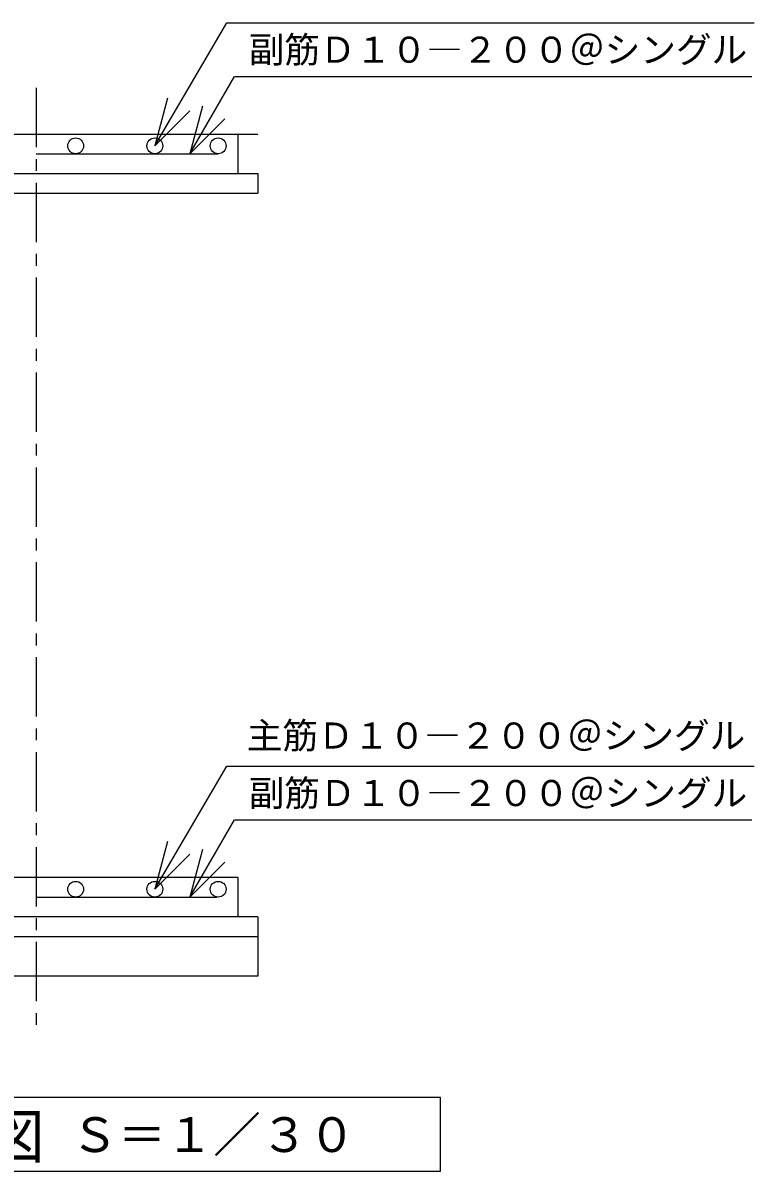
# Model space of a CAD drawing. Units: millimetres, scale not verified. Extents: x -8910 to 8910, y -6308 to 6308.
# Drawn here: x 1349 to 3197, y -877 to 2026 of the extents above; entities that cross this region are included whole.
import ezdxf
from ezdxf.enums import TextEntityAlignment as Align

# ---------------------------------------------------------------- set-up
doc = ezdxf.new("R2010")
doc.units = ezdxf.units.MM
doc.header["$LTSCALE"] = 30
doc.linetypes.add('CHAIN1', pattern=[8, 5, -1, 1, -1])
for name, color, linetype, lineweight in [('0-2_機器', 2, 'Continuous', 25), ('0-4_製作', 4, 'Continuous', 25), ('0-5_躯体', 3, 'Continuous', 25), ('0-6_08', 2, 'Continuous', 25)]:
    doc.layers.add(name, color=color, linetype=linetype, lineweight=lineweight)
doc.styles.add('ＭＳ ゴシック', font='')
doc.styles.get('ＭＳ ゴシック').set_extended_font_data('MS Gothic')

msp = doc.modelspace()

# ---------------------------------------------------------------- linework, layer by layer
at = {"layer": '0-2_機器', "linetype": 'CHAIN1'}
msp.add_line((1382.7, 1861.96), (1382.7, -509.34), dxfattribs=at)
at = {"layer": '0-2_機器'}
for p, q in [((456.2, 1745.17), (1942.7, 1745.17)), ((1892.7, 1745.17), (1892.7, 1645.17)), ((822.7, 1645.17), (1942.7, 1645.17)), ((1942.7, 1645.17), (1942.7, 1595.17)), ((822.7, 1595.17), (1942.7, 1595.17)), ((1892.7, -134.83), (872.7, -134.83)), ((1892.7, -134.83), (1892.7, -234.83)), ((1942.7, -234.83), (822.7, -234.83)), ((1942.7, -234.83), (1942.7, -384.83)), ((1942.7, -384.83), (822.7, -384.83))]:
    msp.add_line(p, q, dxfattribs=at)
at = {"layer": '0-4_製作'}
for p, q in [((1682.7, 1715.17), (1864.98, 2026.03)), ((1864.98, 2026.03), (3196.91, 2026.03)), ((1771.01, 1695.17), (1884.11, 1890.38)), ((1884.54, 1890.63), (3191.21, 1890.63)), ((1682.7, -164.83), (1864.99, 146.03)), ((1864.99, 146.03), (3196.92, 146.03)), ((1771.01, -184.83), (1884.12, 10.38)), ((1884.55, 10.63), (3191.21, 10.63))]:
    msp.add_line(p, q, dxfattribs=at)
at = {"layer": '0-4_製作', "color": 3}
for p, q in [((1382.7, 1695.17), (1843.05, 1695.17)), ((1382.71, -184.83), (1839, -184.83))]:
    msp.add_line(p, q, dxfattribs=at)
at = {"layer": '0-4_製作'}
for points in [[(1715.05, 1835.91), (1682.7, 1715.17), (1771.09, 1803.56)], [(1803.36, 1815.91), (1771.01, 1695.17), (1859.39, 1783.56)], [(1715.06, -44.09), (1682.7, -164.83), (1771.09, -76.44)], [(1803.36, -64.09), (1771.01, -184.83), (1859.4, -96.44)]]:
    msp.add_lwpolyline(points, dxfattribs=at)
at = {"layer": '0-4_製作', "color": 3}
for centre in [(1482.7, 1715.17), (1682.7, 1715.17), (1842.7, 1715.17), (1482.7, -164.83), (1682.7, -164.83), (1842.7, -164.83)]:
    msp.add_circle(centre, 20, dxfattribs=at)
at = {"layer": '0-5_躯体'}
msp.add_lwpolyline([(2404.72, -877.48), (2404.72, -691.17), (123.13, -691.17), (123.13, -877.48)], close=True, dxfattribs=at)
at = {"layer": '0-6_08'}
msp.add_line((1942.7, -284.83), (822.7, -284.83), dxfattribs=at)

# ---------------------------------------------------------------- texts
at = {"layer": '0-4_製作', "style": 'ＭＳ ゴシック'}
for s, p in [('副筋Ｄ１０―２００＠シングル\u3000', (1919.88, 1905.63)), ('主筋Ｄ１０―２００＠シングル\u3000', (1914.99, 171.03)), ('副筋Ｄ１０―２００＠シングル\u3000', (1919.88, 25.63))]:
    msp.add_text(s, height=65.98, dxfattribs=at).set_placement(p, align=Align.BOTTOM_LEFT)
at = {"layer": '0-5_躯体', "color": 4, "style": 'ＭＳ ゴシック'}
for s, height, p in [('Ｂ－Ｂ断面配筋図', 110, (204.37, -877.45)), ('Ｓ＝１／３０', 87.98, (1470.19, -855.78))]:
    msp.add_text(s, height=height, dxfattribs=at).set_placement(p, align=Align.BOTTOM_LEFT)

doc.saveas('drawing.dxf')
